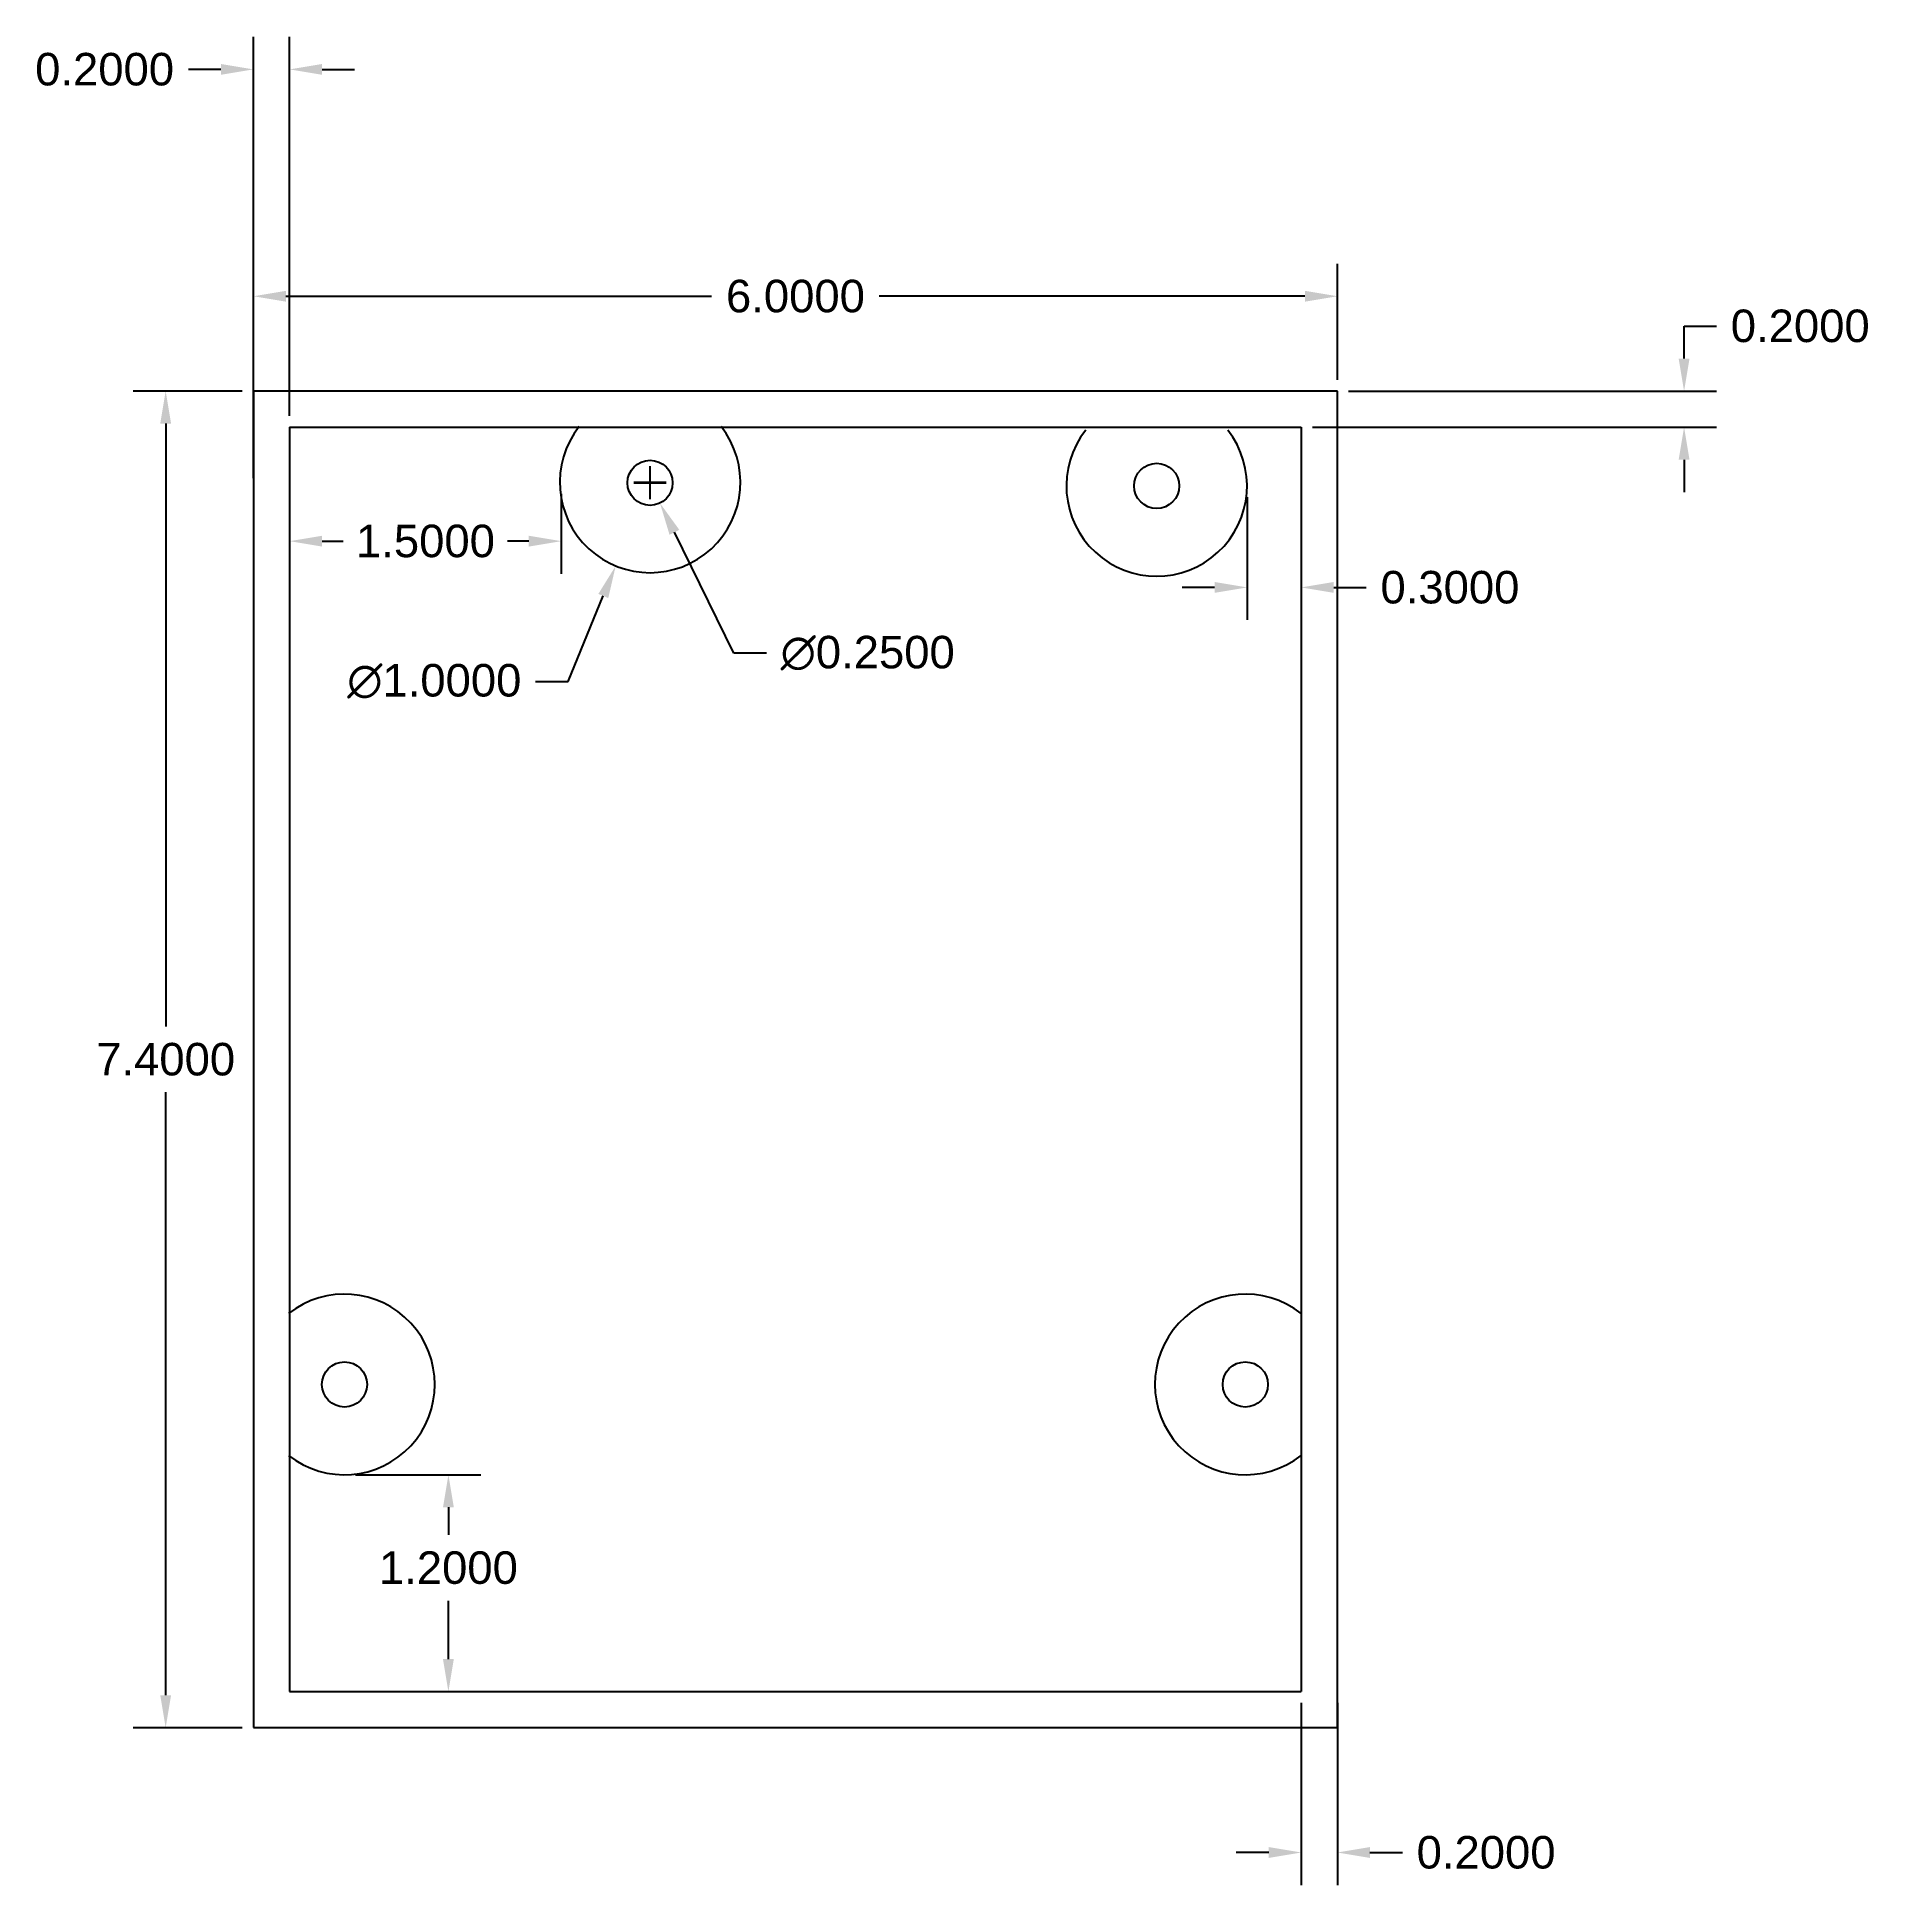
# Model space of a CAD drawing. Header units: inches. Extents: x 8.7 to 18.9, y 9.3 to 19.5.
import ezdxf

# ---------------------------------------------------------------- set-up
doc = ezdxf.new("R2010")
doc.units = ezdxf.units.IN
doc.header["$MEASUREMENT"] = 0
doc.styles.get("Standard").update_dxf_attribs({"font": 'arial.ttf'})
doc.dimstyles.get("Standard").update_dxf_attribs({"dimtxt": 0.18, "dimasz": 0.18, "dimexe": 0.18, "dimexo": 0.0625, "dimgap": 0.09, "dimtad": 0, "dimtih": 1, "dimtoh": 1, "dimdec": 4, "dimzin": 0, "dimdsep": 46, "dimtxsty": 'Standard', "dimcen": 0.09, "dimadec": 0, "dimazin": 0, "dimtfac": 1, "dimtdec": 4, "dimtofl": 0, "dimtmove": 0, "dimatfit": 3, "dimfxl": 1, "dimtolj": 1, "dimtzin": 0, "dimarcsym": 0})

# ---------------------------------------------------------------- blocks, each defined once
blk = doc.blocks.new('*D2')
at = {"color": 0, "lineweight": -2, "transparency": 16777216}
for p, q in [((9.879, 17.587), (9.276, 17.587)), ((9.456, 17.407), (9.456, 14.069)), ((9.456, 10.367), (9.456, 13.705)), ((9.879, 10.187), (9.276, 10.187))]:
    blk.add_line(p, q, dxfattribs=at)
at = {"color": 0, "transparency": 16777216}
for points in [[(9.426, 17.407), (9.486, 17.407), (9.456, 17.587)], [(9.426, 10.367), (9.486, 10.367), (9.456, 10.187)]]:
    blk.add_solid(points, dxfattribs=at)
at = {"layer": 'Defpoints', "color": 0, "transparency": 16777216}
for p in [(9.942, 17.587), (9.456, 10.187), (9.942, 10.187)]:
    blk.add_point(p, dxfattribs=at)
at = {"color": 0, "transparency": 16777216, "insert": (9.456, 13.887), "char_height": 0.18, "attachment_point": 5}
blk.add_mtext('\\A1;7.4000', dxfattribs=at)
blk = doc.blocks.new('*D3')
at = {"color": 0, "lineweight": -2, "transparency": 16777216}
for p, q in [((9.942, 17.65), (9.942, 18.292)), ((15.942, 17.65), (15.942, 18.292)), ((10.122, 18.112), (12.478, 18.112)), ((15.762, 18.112), (13.406, 18.112))]:
    blk.add_line(p, q, dxfattribs=at)
at = {"color": 0, "transparency": 16777216}
for points in [[(10.122, 18.142), (10.122, 18.082), (9.942, 18.112)], [(15.762, 18.142), (15.762, 18.082), (15.942, 18.112)]]:
    blk.add_solid(points, dxfattribs=at)
at = {"layer": 'Defpoints', "color": 0, "transparency": 16777216}
for p in [(9.942, 18.112), (9.942, 17.587), (15.942, 17.587)]:
    blk.add_point(p, dxfattribs=at)
at = {"color": 0, "transparency": 16777216, "insert": (12.942, 18.112), "char_height": 0.18, "attachment_point": 5}
blk.add_mtext('\\A1;6.0000', dxfattribs=at)
blk = doc.blocks.new('*D6')
at = {"color": 0, "lineweight": -2, "transparency": 16777216}
for p, q in [((9.942, 17.104), (9.942, 19.548)), ((10.142, 17.45), (10.142, 19.548)), ((9.762, 19.368), (9.582, 19.368)), ((10.322, 19.368), (10.502, 19.368))]:
    blk.add_line(p, q, dxfattribs=at)
at = {"color": 0, "transparency": 16777216}
for points in [[(9.762, 19.398), (9.762, 19.338), (9.942, 19.368)], [(10.322, 19.398), (10.322, 19.338), (10.142, 19.368)]]:
    blk.add_solid(points, dxfattribs=at)
at = {"layer": 'Defpoints', "color": 0, "transparency": 16777216}
for p in [(9.942, 19.368), (10.142, 17.387), (9.942, 17.041)]:
    blk.add_point(p, dxfattribs=at)
at = {"color": 0, "transparency": 16777216, "insert": (9.118, 19.368), "char_height": 0.18, "attachment_point": 5}
blk.add_mtext('\\A1;0.2000', dxfattribs=at)
blk = doc.blocks.new('*D7')
at = {"color": 0, "lineweight": -2, "transparency": 16777216}
for p, q in [((17.861, 17.767), (17.861, 17.947)), ((17.861, 17.947), (18.041, 17.947)), ((16.004, 17.587), (18.041, 17.587)), ((15.804, 17.387), (18.041, 17.387)), ((17.861, 17.207), (17.861, 17.027))]:
    blk.add_line(p, q, dxfattribs=at)
at = {"color": 0, "transparency": 16777216}
for points in [[(17.831, 17.767), (17.891, 17.767), (17.861, 17.587)], [(17.831, 17.207), (17.891, 17.207), (17.861, 17.387)]]:
    blk.add_solid(points, dxfattribs=at)
at = {"layer": 'Defpoints', "color": 0, "transparency": 16777216}
for p in [(15.942, 17.587), (17.861, 17.587), (15.742, 17.387)]:
    blk.add_point(p, dxfattribs=at)
at = {"color": 0, "transparency": 16777216, "insert": (18.504, 17.947), "char_height": 0.18, "attachment_point": 5}
blk.add_mtext('\\A1;0.2000', dxfattribs=at)
blk = doc.blocks.new('*D14')
at = {"color": 0, "lineweight": -2, "transparency": 16777216}
for p, q in [((12.137, 16.989), (12.137, 17.169)), ((12.047, 17.079), (12.227, 17.079)), ((12.601, 16.136), (12.272, 16.805)), ((12.781, 16.136), (12.601, 16.136))]:
    blk.add_line(p, q, dxfattribs=at)
at = {"color": 0, "transparency": 16777216}
blk.add_solid([(12.299, 16.819), (12.245, 16.792), (12.192, 16.967)], dxfattribs=at)
at = {"layer": 'Defpoints', "color": 0, "transparency": 16777216}
for p in [(12.082, 17.191), (12.192, 16.967)]:
    blk.add_point(p, dxfattribs=at)
at = {"color": 0, "transparency": 16777216, "insert": (13.342, 16.136), "char_height": 0.18, "attachment_point": 5}
blk.add_mtext('\\A1;∅0.2500', dxfattribs=at)
blk = doc.blocks.new('*D15')
at = {"color": 0, "lineweight": -2, "transparency": 16777216}
for p, q in [((12.137, 16.992), (12.137, 17.172)), ((12.047, 17.082), (12.227, 17.082)), ((11.684, 15.98), (11.878, 16.453)), ((11.504, 15.98), (11.684, 15.98))]:
    blk.add_line(p, q, dxfattribs=at)
at = {"color": 0, "transparency": 16777216}
blk.add_solid([(11.851, 16.464), (11.906, 16.441), (11.947, 16.619)], dxfattribs=at)
at = {"layer": 'Defpoints', "color": 0, "transparency": 16777216}
for p in [(12.328, 17.544), (11.947, 16.619)]:
    blk.add_point(p, dxfattribs=at)
at = {"color": 0, "transparency": 16777216, "insert": (10.943, 15.98), "char_height": 0.18, "attachment_point": 5}
blk.add_mtext('\\A1;∅1.0000', dxfattribs=at)
blk = doc.blocks.new('*D20')
at = {"color": 0, "lineweight": -2, "transparency": 16777216}
for p, q in [((10.142, 17.019), (10.142, 16.576)), ((11.646, 17.019), (11.646, 16.576)), ((10.322, 16.756), (10.439, 16.756)), ((11.466, 16.756), (11.349, 16.756))]:
    blk.add_line(p, q, dxfattribs=at)
at = {"color": 0, "transparency": 16777216}
for points in [[(10.322, 16.786), (10.322, 16.726), (10.142, 16.756)], [(11.466, 16.786), (11.466, 16.726), (11.646, 16.756)]]:
    blk.add_solid(points, dxfattribs=at)
at = {"layer": 'Defpoints', "color": 0, "transparency": 16777216}
for p in [(10.142, 17.082), (11.646, 17.082), (10.142, 16.756)]:
    blk.add_point(p, dxfattribs=at)
at = {"color": 0, "transparency": 16777216, "insert": (10.894, 16.756), "char_height": 0.18, "attachment_point": 5}
blk.add_mtext('\\A1;1.5000', dxfattribs=at)
blk = doc.blocks.new('*D22')
at = {"color": 0, "lineweight": -2, "transparency": 16777216}
for p, q in [((15.442, 16.999), (15.442, 16.32)), ((15.742, 16.999), (15.742, 16.32)), ((15.262, 16.5), (15.082, 16.5)), ((15.922, 16.5), (16.102, 16.5))]:
    blk.add_line(p, q, dxfattribs=at)
at = {"color": 0, "transparency": 16777216}
for points in [[(15.262, 16.53), (15.262, 16.47), (15.442, 16.5)], [(15.922, 16.53), (15.922, 16.47), (15.742, 16.5)]]:
    blk.add_solid(points, dxfattribs=at)
at = {"layer": 'Defpoints', "color": 0, "transparency": 16777216}
for p in [(15.442, 17.062), (15.742, 17.062), (15.742, 16.5)]:
    blk.add_point(p, dxfattribs=at)
at = {"color": 0, "transparency": 16777216, "insert": (16.565, 16.5), "char_height": 0.18, "attachment_point": 5}
blk.add_mtext('\\A1;0.3000', dxfattribs=at)
blk = doc.blocks.new('*D25')
at = {"color": 0, "lineweight": -2, "transparency": 16777216}
for p, q in [((10.507, 11.587), (11.201, 11.587)), ((11.021, 11.407), (11.021, 11.254)), ((11.021, 10.567), (11.021, 10.89)), ((10.508, 10.387), (11.201, 10.387))]:
    blk.add_line(p, q, dxfattribs=at)
at = {"color": 0, "transparency": 16777216}
for points in [[(10.991, 11.407), (11.051, 11.407), (11.021, 11.587)], [(10.991, 10.567), (11.051, 10.567), (11.021, 10.387)]]:
    blk.add_solid(points, dxfattribs=at)
at = {"layer": 'Defpoints', "color": 0, "transparency": 16777216}
for p in [(10.444, 11.587), (10.446, 10.387), (11.021, 10.387)]:
    blk.add_point(p, dxfattribs=at)
at = {"color": 0, "transparency": 16777216, "insert": (11.021, 11.072), "char_height": 0.18, "attachment_point": 5}
blk.add_mtext('\\A1;1.2000', dxfattribs=at)
blk = doc.blocks.new('*D29')
at = {"color": 0, "lineweight": -2, "transparency": 16777216}
for p, q in [((15.742, 10.325), (15.742, 9.316)), ((15.942, 10.325), (15.942, 9.316)), ((15.562, 9.496), (15.382, 9.496)), ((16.122, 9.496), (16.302, 9.496))]:
    blk.add_line(p, q, dxfattribs=at)
at = {"color": 0, "transparency": 16777216}
for points in [[(15.562, 9.526), (15.562, 9.466), (15.742, 9.496)], [(16.122, 9.526), (16.122, 9.466), (15.942, 9.496)]]:
    blk.add_solid(points, dxfattribs=at)
at = {"layer": 'Defpoints', "color": 0, "transparency": 16777216}
for p in [(15.742, 10.387), (15.942, 10.387), (15.942, 9.496)]:
    blk.add_point(p, dxfattribs=at)
at = {"color": 0, "transparency": 16777216, "insert": (16.765, 9.496), "char_height": 0.18, "attachment_point": 5}
blk.add_mtext('\\A1;0.2000', dxfattribs=at)

msp = doc.modelspace()

# ---------------------------------------------------------------- linework, layer by layer
for p, q in [((9.94175, 17.5873), (9.94175, 10.1873)), ((15.94175, 17.5873), (9.94175, 17.5873)), ((15.94175, 10.1873), (15.94175, 17.5873)), ((10.1417, 17.3873), (10.1417, 10.3873)), ((10.1417, 17.3873), (15.7417, 17.3873)), ((15.7417, 17.3873), (15.7417, 10.3873)), ((10.1417, 10.3873), (15.7417, 10.3873)), ((9.94175, 10.1873), (15.94175, 10.1873))]:
    msp.add_line(p, q)
for centre in [(12.13729, 17.07897), (14.9417, 17.062), (10.44588, 12.0873), (15.43203, 12.0873)]:
    msp.add_circle(centre, 0.125)
for centre, start, end in [((12.1374, 17.08159), 141.808559, 38.191441), ((14.9417, 17.062), 141.808559, 38.191441), ((10.44588, 12.0873), 231.808559, 128.191441), ((15.43203, 12.0873), 51.808559, 308.191441)]:
    msp.add_arc(centre, 0.5, start, end)

# ---------------------------------------------------------------- dimensions: what is measured, and where the dimension line sits
for base, p1, p2, picture, middle in [((9.941747, 19.367552), (10.1417, 17.3873), (9.941747, 17.041396), '*D6', (9.118425, 19.367552)), ((9.94175, 18.11183), (15.94175, 17.5873), (9.94175, 17.5873), '*D3', (12.94175, 18.11183)), ((15.941747, 9.495858), (15.7417, 10.3873), (15.941747, 10.3873), '*D29', (16.765069, 9.495858))]:
    dim = msp.add_linear_dim(base=base, p1=p1, p2=p2, dimstyle='Standard')
    dim.commit()
    dim.dimension.update_dxf_attribs({"geometry": picture, "text_midpoint": middle})
for base, p1, p2, picture, middle in [((17.86105, 17.5873), (15.7417, 17.3873), (15.94175, 17.5873), '*D7', (18.50437, 17.9473)), ((9.45565, 10.1873), (9.94175, 17.5873), (9.94175, 10.1873), '*D2', (9.45565, 13.8873))]:
    dim = msp.add_linear_dim(base=base, p1=p1, p2=p2, angle=90, dimstyle='Standard')
    dim.commit()
    dim.dimension.update_dxf_attribs({"geometry": picture, "text_midpoint": middle})
for p1, p2, picture, middle in [((12.32778, 17.54393), (11.94702, 16.61925), '*D15', (10.9427, 15.98033)), ((12.08213, 17.19114), (12.19245, 16.9668), '*D14', (13.34211, 16.13635))]:
    dim = msp.add_diameter_dim_2p(p1=p1, p2=p2, dimstyle='Standard')
    dim.commit()
    dim.dimension.update_dxf_attribs({"geometry": picture, "text_midpoint": middle, "dimtype": 163})
dim = msp.add_linear_dim(base=(10.1417, 16.75589), p1=(11.64566, 17.08159), p2=(10.1417, 17.08159), text='1.5000', dimstyle='Standard')
dim.commit()
dim.dimension.update_dxf_attribs({"geometry": '*D20', "text_midpoint": (10.89368, 16.75589), "dimtype": 160})
dim = msp.add_linear_dim(base=(15.7417, 16.49992), p1=(15.4417, 17.062), p2=(15.7417, 17.062), dimstyle='Standard')
dim.commit()
dim.dimension.update_dxf_attribs({"geometry": '*D22', "text_midpoint": (16.56502, 16.49992), "dimtype": 160})
dim = msp.add_linear_dim(base=(11.02147, 10.3873), p1=(10.44441, 11.5873), p2=(10.44588, 10.3873), angle=90, dimstyle='Standard')
dim.commit()
dim.dimension.update_dxf_attribs({"geometry": '*D25', "text_midpoint": (11.02147, 11.07175), "dimtype": 160})

doc.saveas('drawing.dxf')
